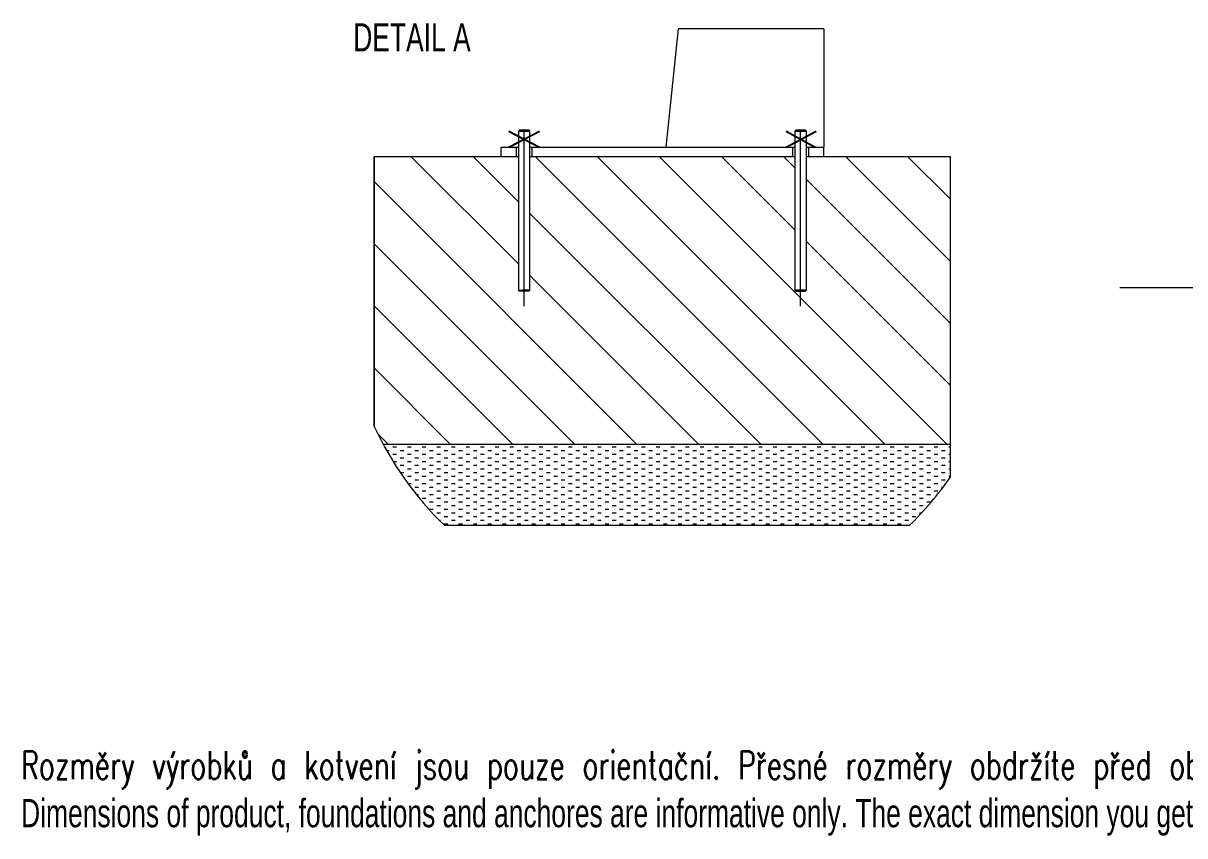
# Model space of a CAD drawing. Header units: millimetres. Extents: x -66 to 385, y 8 to 269.
# Drawn here: x 10.5 to 154.5, y 8.3 to 109 of the extents above; entities that cross this region are included whole.
import ezdxf

# ---------------------------------------------------------------- set-up
doc = ezdxf.new("R2010")
doc.units = ezdxf.units.MM
doc.linetypes.add('CENTERX2', pattern=[20.32, 12.7, -2.54, 2.54, -2.54])
doc.linetypes.add('HIDDEN', pattern=[1.905, 1.27, -0.635])
doc.layers.add('HLADINA0', color=7, linetype='Continuous', lineweight=15)
doc.layers.add('HLADINA2', color=7, linetype='Continuous')
doc.styles.add('SLDTEXTSTYLE0', font='TXT', dxfattribs={"width": 0.7})
doc.styles.add('SLDTEXTSTYLE1', font='TXT', dxfattribs={"width": 0.7, "bigfont": 'bigfont'})

# ---------------------------------------------------------------- blocks, each defined once
blk = doc.blocks.new('SW_HATCH_1')
at = {"color": 0, "linetype": 'Continuous', "lineweight": 15}
for p, q in [((4.08, 34.41), (17.4, 21.08)), ((11.78, 34.41), (17.4, 28.78)), ((19.47, 34.41), (55.19, -1.31)), ((27.17, 34.41), (62.89, -1.31)), ((34.87, 34.41), (70.58, -1.31)), ((42.57, 34.41), (51.69, 25.29)), ((50.26, 34.41), (51.69, 32.98)), ((57.96, 34.41), (70.98, 21.39)), ((65.66, 34.41), (70.98, 29.09)), ((-0.45, 31.24), (32.1, -1.31)), ((53.12, 31.55), (70.98, 13.7)), ((18.83, 27.35), (47.49, -1.31)), ((-0.45, 23.55), (24.4, -1.31)), ((53.12, 23.86), (70.98, 6)), ((18.83, 19.66), (39.79, -1.31)), ((-0.45, 15.85), (16.7, -1.31)), ((-0.45, 8.15), (9, -1.31)), ((0, 0), (1.31, -1.31)), ((1.08, -2.04), (1.38, -2.04)), ((1.84, -1.59), (2.29, -1.59)), ((1.84, -2.49), (2.29, -2.49)), ((2.75, -2.04), (3.2, -2.04)), ((3.65, -1.59), (4.11, -1.59)), ((3.65, -2.49), (4.11, -2.49)), ((4.56, -2.04), (5.01, -2.04)), ((5.47, -1.59), (5.92, -1.59)), ((5.47, -2.49), (5.92, -2.49)), ((6.37, -2.04), (6.83, -2.04)), ((7.28, -1.59), (7.73, -1.59)), ((7.28, -2.49), (7.73, -2.49)), ((8.19, -2.04), (8.64, -2.04)), ((9.1, -1.59), (9.55, -1.59)), ((9.1, -2.49), (9.55, -2.49)), ((10, -2.04), (10.46, -2.04)), ((10.91, -1.59), (11.36, -1.59)), ((10.91, -2.49), (11.36, -2.49)), ((11.82, -2.04), (12.27, -2.04)), ((12.72, -1.59), (13.18, -1.59)), ((12.72, -2.49), (13.18, -2.49)), ((13.63, -2.04), (14.08, -2.04)), ((14.54, -1.59), (14.99, -1.59)), ((14.54, -2.49), (14.99, -2.49)), ((15.45, -2.04), (15.9, -2.04)), ((16.35, -1.59), (16.81, -1.59)), ((16.35, -2.49), (16.81, -2.49)), ((17.26, -2.04), (17.71, -2.04)), ((18.17, -1.59), (18.62, -1.59)), ((18.17, -2.49), (18.62, -2.49)), ((19.07, -2.04), (19.53, -2.04)), ((19.98, -1.59), (20.43, -1.59)), ((19.98, -2.49), (20.43, -2.49)), ((20.89, -2.04), (21.34, -2.04)), ((21.8, -1.59), (22.25, -1.59)), ((21.8, -2.49), (22.25, -2.49)), ((22.7, -2.04), (23.16, -2.04)), ((23.61, -1.59), (24.06, -1.59)), ((23.61, -2.49), (24.06, -2.49)), ((24.52, -2.04), (24.97, -2.04)), ((25.42, -1.59), (25.88, -1.59)), ((25.42, -2.49), (25.88, -2.49)), ((26.33, -2.04), (26.78, -2.04)), ((27.24, -1.59), (27.69, -1.59)), ((27.24, -2.49), (27.69, -2.49)), ((28.15, -2.04), (28.6, -2.04)), ((29.05, -1.59), (29.51, -1.59)), ((29.05, -2.49), (29.51, -2.49)), ((29.96, -2.04), (30.41, -2.04)), ((30.87, -1.59), (31.32, -1.59)), ((30.87, -2.49), (31.32, -2.49)), ((31.77, -2.04), (32.23, -2.04)), ((32.68, -1.59), (33.13, -1.59)), ((32.68, -2.49), (33.13, -2.49)), ((33.59, -2.04), (34.04, -2.04)), ((34.5, -1.59), (34.95, -1.59)), ((34.5, -2.49), (34.95, -2.49)), ((35.4, -2.04), (35.86, -2.04)), ((36.31, -1.59), (36.76, -1.59)), ((36.31, -2.49), (36.76, -2.49)), ((37.22, -2.04), (37.67, -2.04)), ((38.12, -1.59), (38.58, -1.59)), ((38.12, -2.49), (38.58, -2.49)), ((39.03, -2.04), (39.48, -2.04)), ((39.94, -1.59), (40.39, -1.59)), ((39.94, -2.49), (40.39, -2.49)), ((40.85, -2.04), (41.3, -2.04)), ((41.75, -1.59), (42.21, -1.59)), ((41.75, -2.49), (42.21, -2.49)), ((42.66, -2.04), (43.11, -2.04)), ((43.57, -1.59), (44.02, -1.59)), ((43.57, -2.49), (44.02, -2.49)), ((44.47, -2.04), (44.93, -2.04)), ((45.38, -1.59), (45.83, -1.59)), ((45.38, -2.49), (45.83, -2.49)), ((46.29, -2.04), (46.74, -2.04)), ((47.2, -1.59), (47.65, -1.59)), ((47.2, -2.49), (47.65, -2.49)), ((48.1, -2.04), (48.56, -2.04)), ((49.01, -1.59), (49.46, -1.59)), ((49.01, -2.49), (49.46, -2.49)), ((49.92, -2.04), (50.37, -2.04)), ((50.82, -1.59), (51.28, -1.59)), ((50.82, -2.49), (51.28, -2.49)), ((51.73, -2.04), (52.18, -2.04)), ((52.64, -1.59), (53.09, -1.59)), ((52.64, -2.49), (53.09, -2.49)), ((53.55, -2.04), (54, -2.04)), ((54.45, -1.59), (54.91, -1.59)), ((54.45, -2.49), (54.91, -2.49)), ((55.36, -2.04), (55.81, -2.04)), ((56.27, -1.59), (56.72, -1.59)), ((56.27, -2.49), (56.72, -2.49)), ((57.17, -2.04), (57.63, -2.04)), ((58.08, -1.59), (58.53, -1.59)), ((58.08, -2.49), (58.53, -2.49)), ((58.99, -2.04), (59.44, -2.04)), ((59.9, -1.59), (60.35, -1.59)), ((59.9, -2.49), (60.35, -2.49)), ((60.8, -2.04), (61.26, -2.04)), ((61.71, -1.59), (62.16, -1.59)), ((61.71, -2.49), (62.16, -2.49)), ((62.62, -2.04), (63.07, -2.04)), ((63.52, -1.59), (63.98, -1.59)), ((63.52, -2.49), (63.98, -2.49)), ((64.43, -2.04), (64.88, -2.04)), ((65.34, -1.59), (65.79, -1.59)), ((65.34, -2.49), (65.79, -2.49)), ((66.25, -2.04), (66.7, -2.04)), ((67.15, -1.59), (67.61, -1.59)), ((67.15, -2.49), (67.61, -2.49)), ((68.06, -2.04), (68.51, -2.04)), ((68.97, -1.59), (69.42, -1.59)), ((68.97, -2.49), (69.42, -2.49)), ((69.87, -2.04), (70.33, -2.04)), ((70.78, -1.59), (70.98, -1.59)), ((70.78, -2.49), (70.98, -2.49)), ((1.88, -3.4), (2.29, -3.4)), ((2.75, -2.95), (3.2, -2.95)), ((2.75, -3.85), (3.2, -3.85)), ((3.65, -3.4), (4.11, -3.4)), ((3.65, -4.31), (4.11, -4.31)), ((4.56, -2.95), (5.01, -2.95)), ((4.56, -3.85), (5.01, -3.85)), ((5.47, -3.4), (5.92, -3.4)), ((5.47, -4.31), (5.92, -4.31)), ((6.37, -2.95), (6.83, -2.95)), ((6.37, -3.85), (6.83, -3.85)), ((7.28, -3.4), (7.73, -3.4)), ((7.28, -4.31), (7.73, -4.31)), ((8.19, -2.95), (8.64, -2.95)), ((8.19, -3.85), (8.64, -3.85)), ((9.1, -3.4), (9.55, -3.4)), ((9.1, -4.31), (9.55, -4.31)), ((10, -2.95), (10.46, -2.95)), ((10, -3.85), (10.46, -3.85)), ((10.91, -3.4), (11.36, -3.4)), ((10.91, -4.31), (11.36, -4.31)), ((11.82, -2.95), (12.27, -2.95)), ((11.82, -3.85), (12.27, -3.85)), ((12.72, -3.4), (13.18, -3.4)), ((12.72, -4.31), (13.18, -4.31)), ((13.63, -2.95), (14.08, -2.95)), ((13.63, -3.85), (14.08, -3.85)), ((14.54, -3.4), (14.99, -3.4)), ((14.54, -4.31), (14.99, -4.31)), ((15.45, -2.95), (15.9, -2.95)), ((15.45, -3.85), (15.9, -3.85)), ((16.35, -3.4), (16.81, -3.4)), ((16.35, -4.31), (16.81, -4.31)), ((17.26, -2.95), (17.71, -2.95)), ((17.26, -3.85), (17.71, -3.85)), ((18.17, -3.4), (18.62, -3.4)), ((18.17, -4.31), (18.62, -4.31)), ((19.07, -2.95), (19.53, -2.95)), ((19.07, -3.85), (19.53, -3.85)), ((19.98, -3.4), (20.43, -3.4)), ((19.98, -4.31), (20.43, -4.31)), ((20.89, -2.95), (21.34, -2.95)), ((20.89, -3.85), (21.34, -3.85)), ((21.8, -3.4), (22.25, -3.4)), ((21.8, -4.31), (22.25, -4.31)), ((22.7, -2.95), (23.16, -2.95)), ((22.7, -3.85), (23.16, -3.85)), ((23.61, -3.4), (24.06, -3.4)), ((23.61, -4.31), (24.06, -4.31)), ((24.52, -2.95), (24.97, -2.95)), ((24.52, -3.85), (24.97, -3.85)), ((25.42, -3.4), (25.88, -3.4)), ((25.42, -4.31), (25.88, -4.31)), ((26.33, -2.95), (26.78, -2.95)), ((26.33, -3.85), (26.78, -3.85)), ((27.24, -3.4), (27.69, -3.4)), ((27.24, -4.31), (27.69, -4.31)), ((28.15, -2.95), (28.6, -2.95)), ((28.15, -3.85), (28.6, -3.85)), ((29.05, -3.4), (29.51, -3.4)), ((29.05, -4.31), (29.51, -4.31)), ((29.96, -2.95), (30.41, -2.95)), ((29.96, -3.85), (30.41, -3.85)), ((30.87, -3.4), (31.32, -3.4)), ((30.87, -4.31), (31.32, -4.31)), ((31.77, -2.95), (32.23, -2.95)), ((31.77, -3.85), (32.23, -3.85)), ((32.68, -3.4), (33.13, -3.4)), ((32.68, -4.31), (33.13, -4.31)), ((33.59, -2.95), (34.04, -2.95)), ((33.59, -3.85), (34.04, -3.85)), ((34.5, -3.4), (34.95, -3.4)), ((34.5, -4.31), (34.95, -4.31)), ((35.4, -2.95), (35.86, -2.95)), ((35.4, -3.85), (35.86, -3.85)), ((36.31, -3.4), (36.76, -3.4)), ((36.31, -4.31), (36.76, -4.31)), ((37.22, -2.95), (37.67, -2.95)), ((37.22, -3.85), (37.67, -3.85)), ((38.12, -3.4), (38.58, -3.4)), ((38.12, -4.31), (38.58, -4.31)), ((39.03, -2.95), (39.48, -2.95)), ((39.03, -3.85), (39.48, -3.85)), ((39.94, -3.4), (40.39, -3.4)), ((39.94, -4.31), (40.39, -4.31)), ((40.85, -2.95), (41.3, -2.95)), ((40.85, -3.85), (41.3, -3.85)), ((41.75, -3.4), (42.21, -3.4)), ((41.75, -4.31), (42.21, -4.31)), ((42.66, -2.95), (43.11, -2.95)), ((42.66, -3.85), (43.11, -3.85)), ((43.57, -3.4), (44.02, -3.4)), ((43.57, -4.31), (44.02, -4.31)), ((44.47, -2.95), (44.93, -2.95)), ((44.47, -3.85), (44.93, -3.85)), ((45.38, -3.4), (45.83, -3.4)), ((45.38, -4.31), (45.83, -4.31)), ((46.29, -2.95), (46.74, -2.95)), ((46.29, -3.85), (46.74, -3.85)), ((47.2, -3.4), (47.65, -3.4)), ((47.2, -4.31), (47.65, -4.31)), ((48.1, -2.95), (48.56, -2.95)), ((48.1, -3.85), (48.56, -3.85)), ((49.01, -3.4), (49.46, -3.4)), ((49.01, -4.31), (49.46, -4.31)), ((49.92, -2.95), (50.37, -2.95)), ((49.92, -3.85), (50.37, -3.85)), ((50.82, -3.4), (51.28, -3.4)), ((50.82, -4.31), (51.28, -4.31)), ((51.73, -2.95), (52.18, -2.95)), ((51.73, -3.85), (52.18, -3.85)), ((52.64, -3.4), (53.09, -3.4)), ((52.64, -4.31), (53.09, -4.31)), ((53.55, -2.95), (54, -2.95)), ((53.55, -3.85), (54, -3.85)), ((54.45, -3.4), (54.91, -3.4)), ((54.45, -4.31), (54.91, -4.31)), ((55.36, -2.95), (55.81, -2.95)), ((55.36, -3.85), (55.81, -3.85)), ((56.27, -3.4), (56.72, -3.4)), ((56.27, -4.31), (56.72, -4.31)), ((57.17, -2.95), (57.63, -2.95)), ((57.17, -3.85), (57.63, -3.85)), ((58.08, -3.4), (58.53, -3.4)), ((58.08, -4.31), (58.53, -4.31)), ((58.99, -2.95), (59.44, -2.95)), ((58.99, -3.85), (59.44, -3.85)), ((59.9, -3.4), (60.35, -3.4)), ((59.9, -4.31), (60.35, -4.31)), ((60.8, -2.95), (61.26, -2.95)), ((60.8, -3.85), (61.26, -3.85)), ((61.71, -3.4), (62.16, -3.4)), ((61.71, -4.31), (62.16, -4.31)), ((62.62, -2.95), (63.07, -2.95)), ((62.62, -3.85), (63.07, -3.85)), ((63.52, -3.4), (63.98, -3.4)), ((63.52, -4.31), (63.98, -4.31)), ((64.43, -2.95), (64.88, -2.95)), ((64.43, -3.85), (64.88, -3.85)), ((65.34, -3.4), (65.79, -3.4)), ((65.34, -4.31), (65.79, -4.31)), ((66.25, -2.95), (66.7, -2.95)), ((66.25, -3.85), (66.7, -3.85)), ((67.15, -3.4), (67.61, -3.4)), ((67.15, -4.31), (67.61, -4.31)), ((68.06, -2.95), (68.51, -2.95)), ((68.06, -3.85), (68.51, -3.85)), ((68.97, -3.4), (69.42, -3.4)), ((68.97, -4.31), (69.42, -4.31)), ((69.87, -2.95), (70.33, -2.95)), ((69.87, -3.85), (70.33, -3.85)), ((70.78, -3.4), (70.98, -3.4)), ((70.78, -4.31), (70.98, -4.31)), ((2.76, -4.76), (3.2, -4.76)), ((3.65, -5.21), (4.11, -5.21)), ((4.56, -4.76), (5.01, -4.76)), ((4.56, -5.67), (5.01, -5.67)), ((5.47, -5.21), (5.92, -5.21)), ((6.37, -4.76), (6.83, -4.76)), ((6.37, -5.67), (6.83, -5.67)), ((7.28, -5.21), (7.73, -5.21)), ((8.19, -4.76), (8.64, -4.76)), ((8.19, -5.67), (8.64, -5.67)), ((9.1, -5.21), (9.55, -5.21)), ((10, -4.76), (10.46, -4.76)), ((10, -5.67), (10.46, -5.67)), ((10.91, -5.21), (11.36, -5.21)), ((11.82, -4.76), (12.27, -4.76)), ((11.82, -5.67), (12.27, -5.67)), ((12.72, -5.21), (13.18, -5.21)), ((13.63, -4.76), (14.08, -4.76)), ((13.63, -5.67), (14.08, -5.67)), ((14.54, -5.21), (14.99, -5.21)), ((15.45, -4.76), (15.9, -4.76)), ((15.45, -5.67), (15.9, -5.67)), ((16.35, -5.21), (16.81, -5.21)), ((17.26, -4.76), (17.71, -4.76)), ((17.26, -5.67), (17.71, -5.67)), ((18.17, -5.21), (18.62, -5.21)), ((19.07, -4.76), (19.53, -4.76)), ((19.07, -5.67), (19.53, -5.67)), ((19.98, -5.21), (20.43, -5.21)), ((20.89, -4.76), (21.34, -4.76)), ((20.89, -5.67), (21.34, -5.67)), ((21.8, -5.21), (22.25, -5.21)), ((22.7, -4.76), (23.16, -4.76)), ((22.7, -5.67), (23.16, -5.67)), ((23.61, -5.21), (24.06, -5.21)), ((24.52, -4.76), (24.97, -4.76)), ((24.52, -5.67), (24.97, -5.67)), ((25.42, -5.21), (25.88, -5.21)), ((26.33, -4.76), (26.78, -4.76)), ((26.33, -5.67), (26.78, -5.67)), ((27.24, -5.21), (27.69, -5.21)), ((28.15, -4.76), (28.6, -4.76)), ((28.15, -5.67), (28.6, -5.67)), ((29.05, -5.21), (29.51, -5.21)), ((29.96, -4.76), (30.41, -4.76)), ((29.96, -5.67), (30.41, -5.67)), ((30.87, -5.21), (31.32, -5.21)), ((31.77, -4.76), (32.23, -4.76)), ((31.77, -5.67), (32.23, -5.67)), ((32.68, -5.21), (33.13, -5.21)), ((33.59, -4.76), (34.04, -4.76)), ((33.59, -5.67), (34.04, -5.67)), ((34.5, -5.21), (34.95, -5.21)), ((35.4, -4.76), (35.86, -4.76)), ((35.4, -5.67), (35.86, -5.67)), ((36.31, -5.21), (36.76, -5.21)), ((37.22, -4.76), (37.67, -4.76)), ((37.22, -5.67), (37.67, -5.67)), ((38.12, -5.21), (38.58, -5.21)), ((39.03, -4.76), (39.48, -4.76)), ((39.03, -5.67), (39.48, -5.67)), ((39.94, -5.21), (40.39, -5.21)), ((40.85, -4.76), (41.3, -4.76)), ((40.85, -5.67), (41.3, -5.67)), ((41.75, -5.21), (42.21, -5.21)), ((42.66, -4.76), (43.11, -4.76)), ((42.66, -5.67), (43.11, -5.67)), ((43.57, -5.21), (44.02, -5.21)), ((44.47, -4.76), (44.93, -4.76)), ((44.47, -5.67), (44.93, -5.67)), ((45.38, -5.21), (45.83, -5.21)), ((46.29, -4.76), (46.74, -4.76)), ((46.29, -5.67), (46.74, -5.67)), ((47.2, -5.21), (47.65, -5.21)), ((48.1, -4.76), (48.56, -4.76)), ((48.1, -5.67), (48.56, -5.67)), ((49.01, -5.21), (49.46, -5.21)), ((49.92, -4.76), (50.37, -4.76)), ((49.92, -5.67), (50.37, -5.67)), ((50.82, -5.21), (51.28, -5.21)), ((51.73, -4.76), (52.18, -4.76)), ((51.73, -5.67), (52.18, -5.67)), ((52.64, -5.21), (53.09, -5.21)), ((53.55, -4.76), (54, -4.76)), ((53.55, -5.67), (54, -5.67)), ((54.45, -5.21), (54.91, -5.21)), ((55.36, -4.76), (55.81, -4.76)), ((55.36, -5.67), (55.81, -5.67)), ((56.27, -5.21), (56.72, -5.21)), ((57.17, -4.76), (57.63, -4.76)), ((57.17, -5.67), (57.63, -5.67)), ((58.08, -5.21), (58.53, -5.21)), ((58.99, -4.76), (59.44, -4.76)), ((58.99, -5.67), (59.44, -5.67)), ((59.9, -5.21), (60.35, -5.21)), ((60.8, -4.76), (61.26, -4.76)), ((60.8, -5.67), (61.26, -5.67)), ((61.71, -5.21), (62.16, -5.21)), ((62.62, -4.76), (63.07, -4.76)), ((62.62, -5.67), (63.07, -5.67)), ((63.52, -5.21), (63.98, -5.21)), ((64.43, -4.76), (64.88, -4.76)), ((64.43, -5.67), (64.88, -5.67)), ((65.34, -5.21), (65.79, -5.21)), ((66.25, -4.76), (66.7, -4.76)), ((66.25, -5.67), (66.7, -5.67)), ((67.15, -5.21), (67.61, -5.21)), ((68.06, -4.76), (68.51, -4.76)), ((68.06, -5.67), (68.51, -5.67)), ((68.97, -5.21), (69.42, -5.21)), ((69.87, -4.76), (70.33, -4.76)), ((69.87, -5.67), (70.33, -5.67)), ((70.78, -5.21), (70.98, -5.21)), ((3.72, -6.12), (4.11, -6.12)), ((4.56, -6.57), (5.01, -6.57)), ((5.47, -6.12), (5.92, -6.12)), ((5.47, -7.03), (5.92, -7.03)), ((6.37, -6.57), (6.83, -6.57)), ((7.28, -6.12), (7.73, -6.12)), ((7.28, -7.03), (7.73, -7.03)), ((8.19, -6.57), (8.64, -6.57)), ((9.1, -6.12), (9.55, -6.12)), ((9.1, -7.03), (9.55, -7.03)), ((10, -6.57), (10.46, -6.57)), ((10.91, -6.12), (11.36, -6.12)), ((10.91, -7.03), (11.36, -7.03)), ((11.82, -6.57), (12.27, -6.57)), ((12.72, -6.12), (13.18, -6.12)), ((12.72, -7.03), (13.18, -7.03)), ((13.63, -6.57), (14.08, -6.57)), ((14.54, -6.12), (14.99, -6.12)), ((14.54, -7.03), (14.99, -7.03)), ((15.45, -6.57), (15.9, -6.57)), ((16.35, -6.12), (16.81, -6.12)), ((16.35, -7.03), (16.81, -7.03)), ((17.26, -6.57), (17.71, -6.57)), ((18.17, -6.12), (18.62, -6.12)), ((18.17, -7.03), (18.62, -7.03)), ((19.07, -6.57), (19.53, -6.57)), ((19.98, -6.12), (20.43, -6.12)), ((19.98, -7.03), (20.43, -7.03)), ((20.89, -6.57), (21.34, -6.57)), ((21.8, -6.12), (22.25, -6.12)), ((21.8, -7.03), (22.25, -7.03)), ((22.7, -6.57), (23.16, -6.57)), ((23.61, -6.12), (24.06, -6.12)), ((23.61, -7.03), (24.06, -7.03)), ((24.52, -6.57), (24.97, -6.57)), ((25.42, -6.12), (25.88, -6.12)), ((25.42, -7.03), (25.88, -7.03)), ((26.33, -6.57), (26.78, -6.57)), ((27.24, -6.12), (27.69, -6.12)), ((27.24, -7.03), (27.69, -7.03)), ((28.15, -6.57), (28.6, -6.57)), ((29.05, -6.12), (29.51, -6.12)), ((29.05, -7.03), (29.51, -7.03)), ((29.96, -6.57), (30.41, -6.57)), ((30.87, -6.12), (31.32, -6.12)), ((30.87, -7.03), (31.32, -7.03)), ((31.77, -6.57), (32.23, -6.57)), ((32.68, -6.12), (33.13, -6.12)), ((32.68, -7.03), (33.13, -7.03)), ((33.59, -6.57), (34.04, -6.57)), ((34.5, -6.12), (34.95, -6.12)), ((34.5, -7.03), (34.95, -7.03)), ((35.4, -6.57), (35.86, -6.57)), ((36.31, -6.12), (36.76, -6.12)), ((36.31, -7.03), (36.76, -7.03)), ((37.22, -6.57), (37.67, -6.57)), ((38.12, -6.12), (38.58, -6.12)), ((38.12, -7.03), (38.58, -7.03)), ((39.03, -6.57), (39.48, -6.57)), ((39.94, -6.12), (40.39, -6.12)), ((39.94, -7.03), (40.39, -7.03)), ((40.85, -6.57), (41.3, -6.57)), ((41.75, -6.12), (42.21, -6.12)), ((41.75, -7.03), (42.21, -7.03)), ((42.66, -6.57), (43.11, -6.57)), ((43.57, -6.12), (44.02, -6.12)), ((43.57, -7.03), (44.02, -7.03)), ((44.47, -6.57), (44.93, -6.57)), ((45.38, -6.12), (45.83, -6.12)), ((45.38, -7.03), (45.83, -7.03)), ((46.29, -6.57), (46.74, -6.57)), ((47.2, -6.12), (47.65, -6.12)), ((47.2, -7.03), (47.65, -7.03)), ((48.1, -6.57), (48.56, -6.57)), ((49.01, -6.12), (49.46, -6.12)), ((49.01, -7.03), (49.46, -7.03)), ((49.92, -6.57), (50.37, -6.57)), ((50.82, -6.12), (51.28, -6.12)), ((50.82, -7.03), (51.28, -7.03)), ((51.73, -6.57), (52.18, -6.57)), ((52.64, -6.12), (53.09, -6.12)), ((52.64, -7.03), (53.09, -7.03)), ((53.55, -6.57), (54, -6.57)), ((54.45, -6.12), (54.91, -6.12)), ((54.45, -7.03), (54.91, -7.03)), ((55.36, -6.57), (55.81, -6.57)), ((56.27, -6.12), (56.72, -6.12)), ((56.27, -7.03), (56.72, -7.03)), ((57.17, -6.57), (57.63, -6.57)), ((58.08, -6.12), (58.53, -6.12)), ((58.08, -7.03), (58.53, -7.03)), ((58.99, -6.57), (59.44, -6.57)), ((59.9, -6.12), (60.35, -6.12)), ((59.9, -7.03), (60.35, -7.03)), ((60.8, -6.57), (61.26, -6.57)), ((61.71, -6.12), (62.16, -6.12)), ((61.71, -7.03), (62.16, -7.03)), ((62.62, -6.57), (63.07, -6.57)), ((63.52, -6.12), (63.98, -6.12)), ((63.52, -7.03), (63.98, -7.03)), ((64.43, -6.57), (64.88, -6.57)), ((65.34, -6.12), (65.79, -6.12)), ((65.34, -7.03), (65.79, -7.03)), ((66.25, -6.57), (66.7, -6.57)), ((67.15, -6.12), (67.61, -6.12)), ((67.15, -7.03), (67.61, -7.03)), ((68.06, -6.57), (68.51, -6.57)), ((68.97, -6.12), (69.42, -6.12)), ((68.97, -7.03), (69.42, -7.03)), ((69.87, -6.57), (70.08, -6.57)), ((4.76, -7.48), (5.01, -7.48)), ((5.47, -7.94), (5.92, -7.94)), ((6.37, -7.48), (6.83, -7.48)), ((6.37, -8.39), (6.83, -8.39)), ((7.28, -7.94), (7.73, -7.94)), ((8.19, -7.48), (8.64, -7.48)), ((8.19, -8.39), (8.64, -8.39)), ((9.1, -7.94), (9.55, -7.94)), ((10, -7.48), (10.46, -7.48)), ((10, -8.39), (10.46, -8.39)), ((10.91, -7.94), (11.36, -7.94)), ((11.82, -7.48), (12.27, -7.48)), ((11.82, -8.39), (12.27, -8.39)), ((12.72, -7.94), (13.18, -7.94)), ((13.63, -7.48), (14.08, -7.48)), ((13.63, -8.39), (14.08, -8.39)), ((14.54, -7.94), (14.99, -7.94)), ((15.45, -7.48), (15.9, -7.48)), ((15.45, -8.39), (15.9, -8.39)), ((16.35, -7.94), (16.81, -7.94)), ((17.26, -7.48), (17.71, -7.48)), ((17.26, -8.39), (17.71, -8.39)), ((18.17, -7.94), (18.62, -7.94)), ((19.07, -7.48), (19.53, -7.48)), ((19.07, -8.39), (19.53, -8.39)), ((19.98, -7.94), (20.43, -7.94)), ((20.89, -7.48), (21.34, -7.48)), ((20.89, -8.39), (21.34, -8.39)), ((21.8, -7.94), (22.25, -7.94)), ((22.7, -7.48), (23.16, -7.48)), ((22.7, -8.39), (23.16, -8.39)), ((23.61, -7.94), (24.06, -7.94)), ((24.52, -7.48), (24.97, -7.48)), ((24.52, -8.39), (24.97, -8.39)), ((25.42, -7.94), (25.88, -7.94)), ((26.33, -7.48), (26.78, -7.48)), ((26.33, -8.39), (26.78, -8.39)), ((27.24, -7.94), (27.69, -7.94)), ((28.15, -7.48), (28.6, -7.48)), ((28.15, -8.39), (28.6, -8.39)), ((29.05, -7.94), (29.51, -7.94)), ((29.96, -7.48), (30.41, -7.48)), ((29.96, -8.39), (30.41, -8.39)), ((30.87, -7.94), (31.32, -7.94)), ((31.77, -7.48), (32.23, -7.48)), ((31.77, -8.39), (32.23, -8.39)), ((32.68, -7.94), (33.13, -7.94)), ((33.59, -7.48), (34.04, -7.48)), ((33.59, -8.39), (34.04, -8.39)), ((34.5, -7.94), (34.95, -7.94)), ((35.4, -7.48), (35.86, -7.48)), ((35.4, -8.39), (35.86, -8.39)), ((36.31, -7.94), (36.76, -7.94)), ((37.22, -7.48), (37.67, -7.48)), ((37.22, -8.39), (37.67, -8.39)), ((38.12, -7.94), (38.58, -7.94)), ((39.03, -7.48), (39.48, -7.48)), ((39.03, -8.39), (39.48, -8.39)), ((39.94, -7.94), (40.39, -7.94)), ((40.85, -7.48), (41.3, -7.48)), ((40.85, -8.39), (41.3, -8.39)), ((41.75, -7.94), (42.21, -7.94)), ((42.66, -7.48), (43.11, -7.48)), ((42.66, -8.39), (43.11, -8.39)), ((43.57, -7.94), (44.02, -7.94)), ((44.47, -7.48), (44.93, -7.48)), ((44.47, -8.39), (44.93, -8.39)), ((45.38, -7.94), (45.83, -7.94)), ((46.29, -7.48), (46.74, -7.48)), ((46.29, -8.39), (46.74, -8.39)), ((47.2, -7.94), (47.65, -7.94)), ((48.1, -7.48), (48.56, -7.48)), ((48.1, -8.39), (48.56, -8.39)), ((49.01, -7.94), (49.46, -7.94)), ((49.92, -7.48), (50.37, -7.48)), ((49.92, -8.39), (50.37, -8.39)), ((50.82, -7.94), (51.28, -7.94)), ((51.73, -7.48), (52.18, -7.48)), ((51.73, -8.39), (52.18, -8.39)), ((52.64, -7.94), (53.09, -7.94)), ((53.55, -7.48), (54, -7.48)), ((53.55, -8.39), (54, -8.39)), ((54.45, -7.94), (54.91, -7.94)), ((55.36, -7.48), (55.81, -7.48)), ((55.36, -8.39), (55.81, -8.39)), ((56.27, -7.94), (56.72, -7.94)), ((57.17, -7.48), (57.63, -7.48)), ((57.17, -8.39), (57.63, -8.39)), ((58.08, -7.94), (58.53, -7.94)), ((58.99, -7.48), (59.44, -7.48)), ((58.99, -8.39), (59.44, -8.39)), ((59.9, -7.94), (60.35, -7.94)), ((60.8, -7.48), (61.26, -7.48)), ((60.8, -8.39), (61.26, -8.39)), ((61.71, -7.94), (62.16, -7.94)), ((62.62, -7.48), (63.07, -7.48)), ((62.62, -8.39), (63.07, -8.39)), ((63.52, -7.94), (63.98, -7.94)), ((64.43, -7.48), (64.88, -7.48)), ((64.43, -8.39), (64.88, -8.39)), ((65.34, -7.94), (65.79, -7.94)), ((66.25, -7.48), (66.7, -7.48)), ((66.25, -8.39), (66.7, -8.39)), ((67.15, -7.94), (67.61, -7.94)), ((68.06, -7.48), (68.51, -7.48)), ((68.06, -8.39), (68.51, -8.39)), ((68.97, -7.94), (69, -7.94)), ((5.89, -8.84), (5.92, -8.84)), ((6.37, -9.3), (6.83, -9.3)), ((7.28, -8.84), (7.73, -8.84)), ((7.28, -9.75), (7.73, -9.75)), ((8.19, -9.3), (8.64, -9.3)), ((9.1, -8.84), (9.55, -8.84)), ((9.1, -9.75), (9.55, -9.75)), ((10, -9.3), (10.46, -9.3)), ((10.91, -8.84), (11.36, -8.84)), ((10.91, -9.75), (11.36, -9.75)), ((11.82, -9.3), (12.27, -9.3)), ((12.72, -8.84), (13.18, -8.84)), ((12.72, -9.75), (13.18, -9.75)), ((13.63, -9.3), (14.08, -9.3)), ((14.54, -8.84), (14.99, -8.84)), ((14.54, -9.75), (14.99, -9.75)), ((15.45, -9.3), (15.9, -9.3)), ((16.35, -8.84), (16.81, -8.84)), ((16.35, -9.75), (16.81, -9.75)), ((17.26, -9.3), (17.71, -9.3)), ((18.17, -8.84), (18.62, -8.84)), ((18.17, -9.75), (18.62, -9.75)), ((19.07, -9.3), (19.53, -9.3)), ((19.98, -8.84), (20.43, -8.84)), ((19.98, -9.75), (20.43, -9.75)), ((20.89, -9.3), (21.34, -9.3)), ((21.8, -8.84), (22.25, -8.84)), ((21.8, -9.75), (22.25, -9.75)), ((22.7, -9.3), (23.16, -9.3)), ((23.61, -8.84), (24.06, -8.84)), ((23.61, -9.75), (24.06, -9.75)), ((24.52, -9.3), (24.97, -9.3)), ((25.42, -8.84), (25.88, -8.84)), ((25.42, -9.75), (25.88, -9.75)), ((26.33, -9.3), (26.78, -9.3)), ((27.24, -8.84), (27.69, -8.84)), ((27.24, -9.75), (27.69, -9.75)), ((28.15, -9.3), (28.6, -9.3)), ((29.05, -8.84), (29.51, -8.84)), ((29.05, -9.75), (29.51, -9.75)), ((29.96, -9.3), (30.41, -9.3)), ((30.87, -8.84), (31.32, -8.84)), ((30.87, -9.75), (31.32, -9.75)), ((31.77, -9.3), (32.23, -9.3)), ((32.68, -8.84), (33.13, -8.84)), ((32.68, -9.75), (33.13, -9.75)), ((33.59, -9.3), (34.04, -9.3)), ((34.5, -8.84), (34.95, -8.84)), ((34.5, -9.75), (34.95, -9.75)), ((35.4, -9.3), (35.86, -9.3)), ((36.31, -8.84), (36.76, -8.84)), ((36.31, -9.75), (36.76, -9.75)), ((37.22, -9.3), (37.67, -9.3)), ((38.12, -8.84), (38.58, -8.84)), ((38.12, -9.75), (38.58, -9.75)), ((39.03, -9.3), (39.48, -9.3)), ((39.94, -8.84), (40.39, -8.84)), ((39.94, -9.75), (40.39, -9.75)), ((40.85, -9.3), (41.3, -9.3)), ((41.75, -8.84), (42.21, -8.84)), ((41.75, -9.75), (42.21, -9.75)), ((42.66, -9.3), (43.11, -9.3)), ((43.57, -8.84), (44.02, -8.84)), ((43.57, -9.75), (44.02, -9.75)), ((44.47, -9.3), (44.93, -9.3)), ((45.38, -8.84), (45.83, -8.84)), ((45.38, -9.75), (45.83, -9.75)), ((46.29, -9.3), (46.74, -9.3)), ((47.2, -8.84), (47.65, -8.84)), ((47.2, -9.75), (47.65, -9.75)), ((48.1, -9.3), (48.56, -9.3)), ((49.01, -8.84), (49.46, -8.84)), ((49.01, -9.75), (49.46, -9.75)), ((49.92, -9.3), (50.37, -9.3)), ((50.82, -8.84), (51.28, -8.84)), ((50.82, -9.75), (51.28, -9.75)), ((51.73, -9.3), (52.18, -9.3)), ((52.64, -8.84), (53.09, -8.84)), ((52.64, -9.75), (53.09, -9.75)), ((53.55, -9.3), (54, -9.3)), ((54.45, -8.84), (54.91, -8.84)), ((54.45, -9.75), (54.91, -9.75)), ((55.36, -9.3), (55.81, -9.3)), ((56.27, -8.84), (56.72, -8.84)), ((56.27, -9.75), (56.72, -9.75)), ((57.17, -9.3), (57.63, -9.3)), ((58.08, -8.84), (58.53, -8.84)), ((58.08, -9.75), (58.53, -9.75)), ((58.99, -9.3), (59.44, -9.3)), ((59.9, -8.84), (60.35, -8.84)), ((59.9, -9.75), (60.35, -9.75)), ((60.8, -9.3), (61.26, -9.3)), ((61.71, -8.84), (62.16, -8.84)), ((61.71, -9.75), (62.16, -9.75)), ((62.62, -9.3), (63.07, -9.3)), ((63.52, -8.84), (63.98, -8.84)), ((63.52, -9.75), (63.98, -9.75)), ((64.43, -9.3), (64.88, -9.3)), ((65.34, -8.84), (65.79, -8.84)), ((65.34, -9.75), (65.79, -9.75)), ((66.25, -9.3), (66.7, -9.3)), ((67.15, -8.84), (67.61, -8.84)), ((67.15, -9.75), (67.42, -9.75)), ((7.57, -10.66), (7.73, -10.66)), ((8.19, -10.2), (8.64, -10.2)), ((8.19, -11.11), (8.64, -11.11)), ((9.1, -10.66), (9.55, -10.66)), ((10, -10.2), (10.46, -10.2)), ((10, -11.11), (10.46, -11.11)), ((10.91, -10.66), (11.36, -10.66)), ((11.82, -10.2), (12.27, -10.2)), ((11.82, -11.11), (12.27, -11.11)), ((12.72, -10.66), (13.18, -10.66)), ((13.63, -10.2), (14.08, -10.2)), ((13.63, -11.11), (14.08, -11.11)), ((14.54, -10.66), (14.99, -10.66)), ((15.45, -10.2), (15.9, -10.2)), ((15.45, -11.11), (15.9, -11.11)), ((16.35, -10.66), (16.81, -10.66)), ((17.26, -10.2), (17.71, -10.2)), ((17.26, -11.11), (17.71, -11.11)), ((18.17, -10.66), (18.62, -10.66)), ((19.07, -10.2), (19.53, -10.2)), ((19.07, -11.11), (19.53, -11.11)), ((19.98, -10.66), (20.43, -10.66)), ((20.89, -10.2), (21.34, -10.2)), ((20.89, -11.11), (21.34, -11.11)), ((21.8, -10.66), (22.25, -10.66)), ((22.7, -10.2), (23.16, -10.2)), ((22.7, -11.11), (23.16, -11.11)), ((23.61, -10.66), (24.06, -10.66)), ((24.52, -10.2), (24.97, -10.2)), ((24.52, -11.11), (24.97, -11.11)), ((25.42, -10.66), (25.88, -10.66)), ((26.33, -10.2), (26.78, -10.2)), ((26.33, -11.11), (26.78, -11.11)), ((27.24, -10.66), (27.69, -10.66)), ((28.15, -10.2), (28.6, -10.2)), ((28.15, -11.11), (28.6, -11.11)), ((29.05, -10.66), (29.51, -10.66)), ((29.96, -10.2), (30.41, -10.2)), ((29.96, -11.11), (30.41, -11.11)), ((30.87, -10.66), (31.32, -10.66)), ((31.77, -10.2), (32.23, -10.2)), ((31.77, -11.11), (32.23, -11.11)), ((32.68, -10.66), (33.13, -10.66)), ((33.59, -10.2), (34.04, -10.2)), ((33.59, -11.11), (34.04, -11.11)), ((34.5, -10.66), (34.95, -10.66)), ((35.4, -10.2), (35.86, -10.2)), ((35.4, -11.11), (35.86, -11.11)), ((36.31, -10.66), (36.76, -10.66)), ((37.22, -10.2), (37.67, -10.2)), ((37.22, -11.11), (37.67, -11.11)), ((38.12, -10.66), (38.58, -10.66)), ((39.03, -10.2), (39.48, -10.2)), ((39.03, -11.11), (39.48, -11.11)), ((39.94, -10.66), (40.39, -10.66)), ((40.85, -10.2), (41.3, -10.2)), ((40.85, -11.11), (41.3, -11.11)), ((41.75, -10.66), (42.21, -10.66)), ((42.66, -10.2), (43.11, -10.2)), ((42.66, -11.11), (43.11, -11.11)), ((43.57, -10.66), (44.02, -10.66)), ((44.47, -10.2), (44.93, -10.2)), ((44.47, -11.11), (44.93, -11.11)), ((45.38, -10.66), (45.83, -10.66)), ((46.29, -10.2), (46.74, -10.2)), ((46.29, -11.11), (46.74, -11.11)), ((47.2, -10.66), (47.65, -10.66)), ((48.1, -10.2), (48.56, -10.2)), ((48.1, -11.11), (48.56, -11.11)), ((49.01, -10.66), (49.46, -10.66)), ((49.92, -10.2), (50.37, -10.2)), ((49.92, -11.11), (50.37, -11.11)), ((50.82, -10.66), (51.28, -10.66)), ((51.73, -10.2), (52.18, -10.2)), ((51.73, -11.11), (52.18, -11.11)), ((52.64, -10.66), (53.09, -10.66)), ((53.55, -10.2), (54, -10.2)), ((53.55, -11.11), (54, -11.11)), ((54.45, -10.66), (54.91, -10.66)), ((55.36, -10.2), (55.81, -10.2)), ((55.36, -11.11), (55.81, -11.11)), ((56.27, -10.66), (56.72, -10.66)), ((57.17, -10.2), (57.63, -10.2)), ((57.17, -11.11), (57.63, -11.11)), ((58.08, -10.66), (58.53, -10.66)), ((58.99, -10.2), (59.44, -10.2)), ((58.99, -11.11), (59.44, -11.11)), ((59.9, -10.66), (60.35, -10.66)), ((60.8, -10.2), (61.26, -10.2)), ((60.8, -11.11), (61.26, -11.11)), ((61.71, -10.66), (62.16, -10.66)), ((62.62, -10.2), (63.07, -10.2)), ((62.62, -11.11), (63.07, -11.11)), ((63.52, -10.66), (63.98, -10.66)), ((64.43, -10.2), (64.88, -10.2)), ((64.43, -11.11), (64.88, -11.11)), ((65.34, -10.66), (65.79, -10.66)), ((66.25, -10.2), (66.7, -10.2))]:
    blk.add_line(p, q, dxfattribs=at)

msp = doc.modelspace()

# ---------------------------------------------------------------- linework, layer by layer
at = {"color": 7, "linetype": 'Continuous', "lineweight": 15}
for p, q in [((91.6784891, 108.351264), (90.1362804, 93.6785072)), ((91.6786083, 108.351264), (90.1363996, 93.6785072)), ((109.7127154, 108.351264), (109.7126763, 93.678455)), ((71.8560816, 95.6785559), (71.8560741, 93.6785547)), ((71.9989353, 95.8214124), (71.8560816, 95.6785559)), ((73.2846522, 95.6785513), (73.141791, 95.8214087)), ((73.2846485, 93.6785519), (73.2846522, 95.6785513)), ((106.1417936, 95.6784647), (106.141789, 93.6784643)), ((106.2846511, 95.8213212), (106.1417936, 95.6784647)), ((107.2601407, 95.8213184), (107.4275077, 95.8213184)), ((107.5703652, 95.6784609), (107.3611557, 95.6784609)), ((107.5703652, 95.6784609), (107.4275077, 95.8213184)), ((107.5703596, 93.6784606), (107.5703652, 95.6784609)), ((69.7117151, 92.5357036), (69.7117151, 93.6785612)), ((69.7135144, 92.5357036), (69.7135144, 93.6785612)), ((109.7135144, 92.5355974), (109.7135172, 93.678455)), ((53.9963619, 59.0828724), (53.9964513, 92.5357464)), ((54.000117, 59.0747699), (54.0002064, 92.5357464)), ((125.4286795, 56.821271), (125.4287745, 92.5355564)), ((125.4286795, 56.821271), (55.1280678, 56.8214573)), ((125.4286688, 52.7945973), (125.4286795, 56.821271)), ((62.6783111, 46.821437), (120.3571685, 46.8212843))]:
    msp.add_line(p, q, dxfattribs=at)
at = {"color": 7, "linetype": 'Continuous', "lineweight": 0}
msp.add_line((109.7127154, 108.351264), (91.6784891, 108.351264), dxfattribs=at)
at = {"color": 7, "linetype": 'HIDDEN', "lineweight": 0}
for p, q in [((109.7125962, 108.351264), (109.712557, 93.678455)), ((71.5691635, 93.6785565), (71.569156, 92.535698)), ((71.8560741, 93.6785547), (71.8560257, 75.9642712)), ((73.2846, 75.9642675), (73.2846485, 93.6785519)), ((73.5691563, 92.5356943), (73.5691601, 93.6785509)), ((90.1363996, 93.6785072), (90.1362804, 93.6785072)), ((105.8548746, 93.6784653), (105.8548709, 92.5356086)), ((106.141789, 93.6784643), (106.1417406, 75.9641781)), ((107.570313, 75.9641744), (107.5703596, 93.6784606)), ((107.8548712, 92.535603), (107.854874, 93.6784606)), ((107.8560707, 92.535603), (107.8560735, 93.6784606)), ((109.7117142, 92.5355974), (109.711717, 93.678455)), ((69.7135144, 92.5357036), (69.7117151, 92.5357036)), ((125.4249295, 56.821271), (125.4250245, 92.5355564)), ((71.8560257, 75.9642712), (71.9988869, 75.8214138)), ((73.1417426, 75.8214101), (72.9743765, 75.8214101)), ((73.1417426, 75.8214101), (73.2846, 75.9642675)), ((106.1417406, 75.9641781), (106.284598, 75.8213207)), ((107.2600876, 75.8213207), (106.284598, 75.8213207)), ((107.4274556, 75.8213169), (107.570313, 75.9641744)), ((125.4249188, 52.7892217), (125.4249295, 56.821271))]:
    msp.add_line(p, q, dxfattribs=at)
at = {"color": 7, "linetype": 'HIDDEN', "lineweight": 15}
for p, q in [((71.5703593, 93.6785565), (71.5703593, 92.535698)), ((73.5703596, 92.5356943), (73.5703596, 93.6785509)), ((105.8560741, 93.6784653), (105.8560704, 92.5356086))]:
    msp.add_line(p, q, dxfattribs=at)
at = {"color": 7, "linetype": 'Continuous', "lineweight": 15, "flags": 128}
for points in [[(73.0754436, 95.6785531), (72.9204455, 95.6785531), (72.739482, 95.6785531), (72.5459793, 95.6785541), (72.3542833, 95.6785541), (72.1786135, 95.678555), (72.032001, 95.678555), (71.9253124, 95.678555), (71.866464, 95.6785559), (71.8560816, 95.6785559)], [(71.9989353, 95.8214124), (72.0184074, 95.8214124), (72.0865206, 95.8214124), (72.1976274, 95.8214124), (72.3418557, 95.8214115), (72.5063869, 95.8214115), (72.6765991, 95.8214106), (72.8373752, 95.8214106), (72.9744249, 95.8214106)], [(72.9744249, 95.8214106), (73.075574, 95.8214087), (73.1318333, 95.8214087), (73.141791, 95.8214087)], [(73.2846522, 95.6785513), (73.2643419, 95.6785513), (73.1929802, 95.6785513), (73.0754436, 95.6785531)], [(107.3611557, 95.6784609), (107.2061584, 95.6784609), (107.0251969, 95.6784619), (106.8316932, 95.6784619), (106.6399972, 95.6784637), (106.4643274, 95.6784637), (106.317713, 95.6784647), (106.2110263, 95.6784647), (106.1521798, 95.6784647), (106.1417936, 95.6784647)], [(106.2846511, 95.8213212), (106.3041222, 95.8213212), (106.3722373, 95.8213212), (106.4833432, 95.8213212), (106.6275696, 95.8213212), (106.7920999, 95.8213193), (106.9623149, 95.8213193), (107.123091, 95.8213184), (107.2601407, 95.8213184)]]:
    msp.add_lwpolyline(points, dxfattribs=at)
at = {"color": 7, "linetype": 'HIDDEN', "lineweight": 0, "flags": 128}
for points in [[(71.8560816, 95.6785559), (71.8598255, 95.6785559), (71.9058813, 95.6785559), (72.0012189, 95.678555), (72.1387678, 95.678555), (72.3083281, 95.6785541), (72.4973195, 95.6785541), (72.6917313, 95.6785541), (72.877139, 95.6785531), (73.0397963, 95.6785531), (73.1676408, 95.6785513), (73.2511842, 95.6785513), (73.284235, 95.6785513), (73.2846522, 95.6785513)], [(106.1417936, 95.6784647), (106.1455385, 95.6784647), (106.1915952, 95.6784647), (106.2869328, 95.6784647), (106.4244817, 95.6784637), (106.5940411, 95.6784637), (106.7830335, 95.6784637), (106.9774433, 95.6784619), (107.1628538, 95.6784619), (107.3255102, 95.6784609), (107.4533529, 95.6784609), (107.5368972, 95.6784609), (107.5699489, 95.6784609), (107.5703652, 95.6784609)], [(72.9203896, 75.9642675), (73.0753877, 75.9642675), (73.1929281, 75.9642675), (73.2642898, 75.9642675), (73.2841828, 75.9642675), (73.251132, 75.9642675), (73.1675849, 75.9642675), (73.0397442, 75.9642675), (72.8770868, 75.9642675), (72.6916791, 75.9642675), (72.4972674, 75.9642675), (72.3082722, 75.9642675), (72.1387156, 75.9642675), (72.0011667, 75.9642675), (71.9058291, 75.9642712), (71.8597734, 75.9642712), (71.8664155, 75.9642712), (71.9252602, 75.9642675), (72.0319451, 75.9642675), (72.1785613, 75.9642675), (72.3542311, 75.9642675), (72.5459234, 75.9642675), (72.7394299, 75.9642675), (72.9203896, 75.9642675)], [(72.9743765, 75.8214101), (72.8373231, 75.8214101), (72.676547, 75.8214101), (72.5063347, 75.8214101), (72.3418036, 75.8214101), (72.197579, 75.8214101), (72.0864722, 75.8214101), (72.0183552, 75.8214138), (71.9988869, 75.8214138)], [(107.2061054, 75.9641744), (107.3611026, 75.9641744), (107.4786411, 75.9641744), (107.5500037, 75.9641744), (107.5698958, 75.9641744), (107.536845, 75.9641744), (107.4532998, 75.9641744), (107.3254581, 75.9641744), (107.1628017, 75.9641781), (106.9773912, 75.9641781), (106.7829813, 75.9641781), (106.593988, 75.9641781), (106.4244296, 75.9641781), (106.2868807, 75.9641781), (106.191543, 75.9641781), (106.1454863, 75.9641781), (106.1521267, 75.9641781), (106.2109742, 75.9641781), (106.3176609, 75.9641781), (106.4642753, 75.9641781), (106.6399451, 75.9641781), (106.8316401, 75.9641781), (107.0251447, 75.9641781), (107.2061054, 75.9641744)], [(107.4274556, 75.8213169), (107.4174932, 75.8213169), (107.3612358, 75.8213169), (107.2600876, 75.8213207)]]:
    msp.add_lwpolyline(points, dxfattribs=at)
at = {"color": 7, "linetype": 'Continuous', "lineweight": 0}
for centre, radius, start, end in [((91.5178875, 76.446293), 41.3443256, 204.832760967, 225.769536321), ((91.5178764, 76.4461793), 41.3441552, 314.230143661, 325.10558566)]:
    msp.add_arc(centre, radius, start, end, dxfattribs=at)
at = {"layer": 'HLADINA0', "linetype": 'CENTERX2', "lineweight": 0, "ltscale": 2.857143}
for p, q in [((72.570307, 73.9642688), (72.5703666, 95.6785538)), ((106.8560216, 73.9641772), (106.8560791, 95.6784623))]:
    msp.add_line(p, q, dxfattribs=at)
at = {"layer": 'HLADINA0'}
for p, q in [((69.7135171, 93.6785612), (71.5703599, 93.6785563)), ((71.5703599, 93.6785563), (71.8560742, 93.6785563)), ((71.8560742, 93.6785563), (71.8560272, 75.9642698)), ((73.2845986, 75.964266), (73.2846456, 93.6785517)), ((73.2846456, 93.6785517), (106.1417883, 93.6784645)), ((106.1417883, 93.6784645), (106.1417413, 75.9641788)), ((107.5703127, 75.964175), (107.5703597, 93.6784607)), ((107.6007109, 93.6784606), (107.5891404, 93.6732113)), ((107.6007109, 93.6784606), (109.7135168, 93.678455)), ((107.8515801, 93.67846), (107.8515801, 92.5356028)), ((54.0002034, 92.5357458), (71.8560712, 92.5356984)), ((73.2846426, 92.5356946), (105.856071, 92.5356081)), ((105.856071, 92.5356081), (106.1417853, 92.5356081)), ((107.5703567, 92.5356036), (125.4250245, 92.5355562)), ((71.8560272, 75.9642698), (73.2845986, 75.964266)), ((71.9988839, 75.8214123), (71.8560272, 75.9642698)), ((73.1417411, 75.8214093), (71.9988839, 75.8214123)), ((73.2845986, 75.964266), (73.1417411, 75.8214093)), ((106.1417413, 75.9641788), (106.284598, 75.8213213)), ((107.5703127, 75.964175), (106.1417413, 75.9641788)), ((106.284598, 75.8213213), (107.4274552, 75.8213182)), ((107.4274552, 75.8213182), (107.5703127, 75.964175))]:
    msp.add_line(p, q, dxfattribs=at)
at = {"layer": 'HLADINA0', "linetype": 'CENTERX2', "lineweight": 0, "ltscale": 1.818182}
msp.add_line((206.4685563, 76.2470431), (144.2836224, 76.240514), dxfattribs=at)
at = {"layer": 'HLADINA2'}
for p, q in [((70.6601946, 93.6785555), (74.4969226, 95.6455834)), ((70.6601946, 95.6455834), (74.4969226, 93.6785485)), ((105.0550172, 93.6784674), (108.7981074, 95.6455834)), ((105.0550172, 95.6455834), (108.6571139, 93.6784578))]:
    msp.add_line(p, q, dxfattribs=at)

# ---------------------------------------------------------------- block references
at = {"color": 7, "linetype": 'Continuous', "lineweight": 15}
msp.add_blockref('SW_HATCH_1', (54.4532539, 58.1278256), dxfattribs=at)

# ---------------------------------------------------------------- texts
at = {"layer": 'HLADINA0', "char_height": 3.5, "attachment_point": 1}
for s, insert, style in [('Rozměry výrobků a kotvení jsou pouze orientační. Přesné rozměry obdržíte před objednáním naším obchodním oddělením.', (10.1936546, 18.8373836), 'SLDTEXTSTYLE1'), ('Dimensions of product, foundations and anchores are informative only. The exact dimension you get befor ordering.', (10.1936546, 12.9000427), 'SLDTEXTSTYLE0')]:
    msp.add_mtext(s, dxfattribs=dict(at, insert=insert, style=style))
at = {"layer": 'HLADINA2', "insert": (51.3781281, 109.0380739), "char_height": 3.5, "attachment_point": 1, "style": 'SLDTEXTSTYLE0'}
msp.add_mtext('DETAIL A', dxfattribs=at)

doc.saveas('drawing.dxf')
